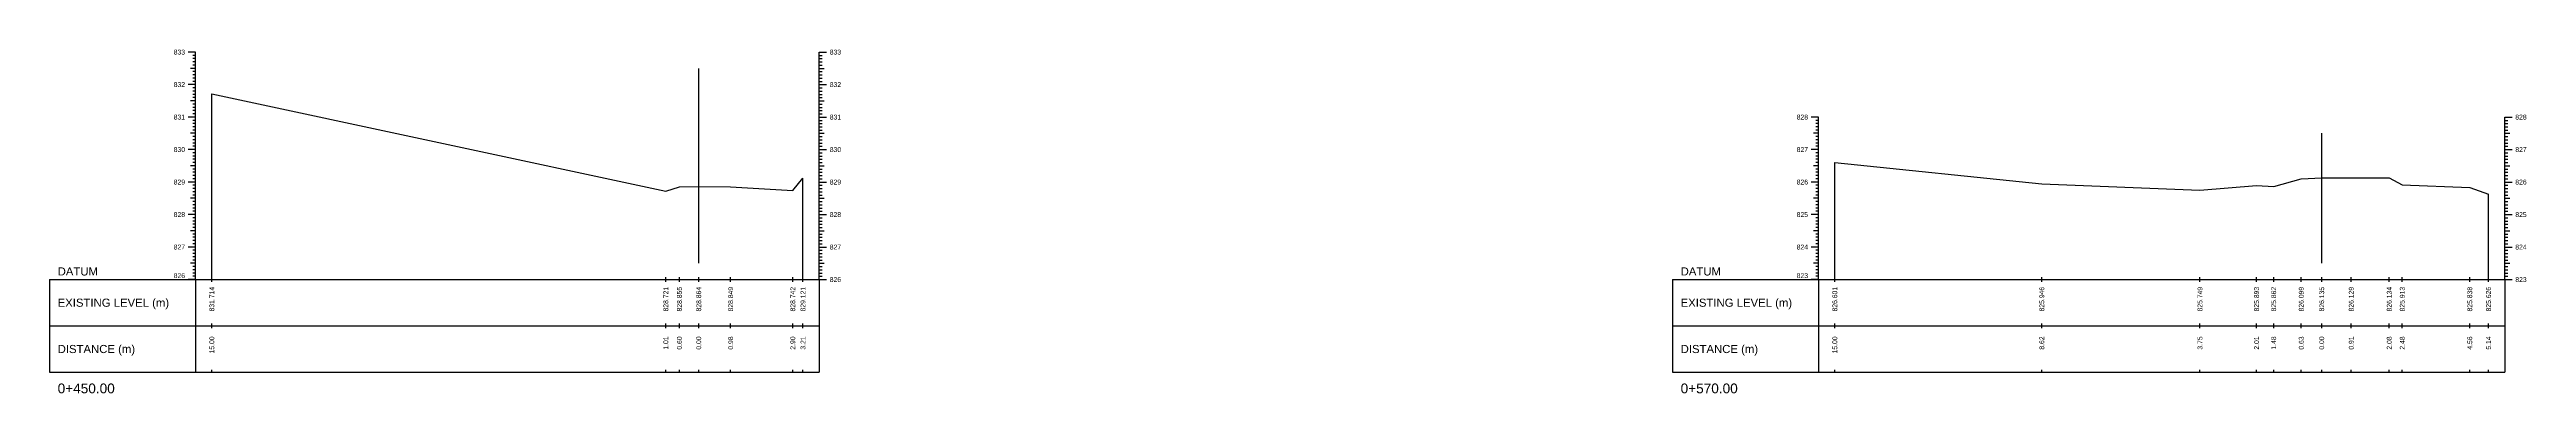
# Model space of a CAD drawing. Header units: millimetres. Extents: x 2757 to 35141, y 547 to 28513.
# Drawn here: x 32429 to 33192, y 25751 to 25857 of the extents above; entities that cross this region are included whole.
import ezdxf
from ezdxf.enums import TextEntityAlignment as Align

# ---------------------------------------------------------------- set-up
doc = ezdxf.new("R2010")
doc.units = ezdxf.units.MM
for name, color, linetype in [('CL', 4, 'Continuous'), ('CS_Drawing', 7, 'Continuous'), ('GL', 3, 'Continuous')]:
    doc.layers.add(name, color=color, linetype=linetype)
doc.styles.get("Standard").update_dxf_attribs({"font": 'arial.ttf'})

msp = doc.modelspace()

# ---------------------------------------------------------------- linework, layer by layer
at = {"layer": 'CL', "ltscale": 10}
for p, q in [((32629.35008, 25790.79126), (32629.35008, 25850.79126)), ((33129.35008, 25790.79126), (33129.35008, 25830.79126))]:
    msp.add_line(p, q, dxfattribs=at)
at = {"layer": 'CS_Drawing'}
for p, q in [((32474.35008, 25855.79126), (32472.10008, 25855.79126)), ((32474.35008, 25855.79126), (32472.77508, 25855.79126)), ((32474.35008, 25855.79126), (32473.45008, 25855.79126)), ((32474.35008, 25854.79126), (32473.45008, 25854.79126)), ((32474.35008, 25853.79126), (32473.45008, 25853.79126)), ((32474.35008, 25785.79126), (32474.35008, 25855.79126)), ((32666.46953, 25855.79126), (32668.71953, 25855.79126)), ((32666.46953, 25855.79126), (32668.04453, 25855.79126)), ((32666.46953, 25855.79126), (32667.36953, 25855.79126)), ((32666.46953, 25785.79126), (32666.46953, 25855.79126)), ((32666.46953, 25854.79126), (32667.36953, 25854.79126)), ((32666.46953, 25853.79126), (32667.36953, 25853.79126)), ((32474.35008, 25845.79126), (32472.10008, 25845.79126)), ((32474.35008, 25850.79126), (32472.77508, 25850.79126)), ((32474.35008, 25845.79126), (32472.77508, 25845.79126)), ((32474.35008, 25852.79126), (32473.45008, 25852.79126)), ((32474.35008, 25851.79126), (32473.45008, 25851.79126)), ((32474.35008, 25850.79126), (32473.45008, 25850.79126)), ((32474.35008, 25849.79126), (32473.45008, 25849.79126)), ((32474.35008, 25848.79126), (32473.45008, 25848.79126)), ((32474.35008, 25847.79126), (32473.45008, 25847.79126)), ((32474.35008, 25846.79126), (32473.45008, 25846.79126)), ((32474.35008, 25845.79126), (32473.45008, 25845.79126)), ((32666.46953, 25852.79126), (32667.36953, 25852.79126)), ((32666.46953, 25851.79126), (32667.36953, 25851.79126)), ((32666.46953, 25850.79126), (32668.04453, 25850.79126)), ((32666.46953, 25850.79126), (32667.36953, 25850.79126)), ((32666.46953, 25849.79126), (32667.36953, 25849.79126)), ((32666.46953, 25848.79126), (32667.36953, 25848.79126)), ((32666.46953, 25847.79126), (32667.36953, 25847.79126)), ((32666.46953, 25846.79126), (32667.36953, 25846.79126)), ((32666.46953, 25845.79126), (32668.71953, 25845.79126)), ((32666.46953, 25845.79126), (32668.04453, 25845.79126)), ((32666.46953, 25845.79126), (32667.36953, 25845.79126)), ((32474.35008, 25840.79126), (32472.77508, 25840.79126)), ((32474.35008, 25844.79126), (32473.45008, 25844.79126)), ((32474.35008, 25843.79126), (32473.45008, 25843.79126)), ((32474.35008, 25842.79126), (32473.45008, 25842.79126)), ((32474.35008, 25841.79126), (32473.45008, 25841.79126)), ((32474.35008, 25840.79126), (32473.45008, 25840.79126)), ((32474.35008, 25839.79126), (32473.45008, 25839.79126)), ((32474.35008, 25838.79126), (32473.45008, 25838.79126)), ((32474.35008, 25837.79126), (32473.45008, 25837.79126)), ((32479.35008, 25785.79126), (32479.35008, 25842.93126)), ((32666.46953, 25844.79126), (32667.36953, 25844.79126)), ((32666.46953, 25843.79126), (32667.36953, 25843.79126)), ((32666.46953, 25842.79126), (32667.36953, 25842.79126)), ((32666.46953, 25841.79126), (32667.36953, 25841.79126)), ((32666.46953, 25840.79126), (32668.04453, 25840.79126)), ((32666.46953, 25840.79126), (32667.36953, 25840.79126)), ((32666.46953, 25839.79126), (32667.36953, 25839.79126)), ((32666.46953, 25838.79126), (32667.36953, 25838.79126)), ((32666.46953, 25837.79126), (32667.36953, 25837.79126)), ((32474.35008, 25835.79126), (32472.10008, 25835.79126)), ((32474.35008, 25835.79126), (32472.77508, 25835.79126)), ((32474.35008, 25830.79126), (32472.77508, 25830.79126)), ((32474.35008, 25836.79126), (32473.45008, 25836.79126)), ((32474.35008, 25835.79126), (32473.45008, 25835.79126)), ((32474.35008, 25834.79126), (32473.45008, 25834.79126)), ((32474.35008, 25833.79126), (32473.45008, 25833.79126)), ((32474.35008, 25832.79126), (32473.45008, 25832.79126)), ((32474.35008, 25831.79126), (32473.45008, 25831.79126)), ((32474.35008, 25830.79126), (32473.45008, 25830.79126)), ((32666.46953, 25836.79126), (32667.36953, 25836.79126)), ((32666.46953, 25835.79126), (32668.71953, 25835.79126)), ((32666.46953, 25835.79126), (32668.04453, 25835.79126)), ((32666.46953, 25835.79126), (32667.36953, 25835.79126)), ((32666.46953, 25834.79126), (32667.36953, 25834.79126)), ((32666.46953, 25833.79126), (32667.36953, 25833.79126)), ((32666.46953, 25832.79126), (32667.36953, 25832.79126)), ((32666.46953, 25831.79126), (32667.36953, 25831.79126)), ((32666.46953, 25830.79126), (32668.04453, 25830.79126)), ((32666.46953, 25830.79126), (32667.36953, 25830.79126)), ((32974.35008, 25835.79126), (32972.10008, 25835.79126)), ((32974.35008, 25835.79126), (32972.77508, 25835.79126)), ((32974.35008, 25830.79126), (32972.77508, 25830.79126)), ((32974.35008, 25835.79126), (32973.45008, 25835.79126)), ((32974.35008, 25834.79126), (32973.45008, 25834.79126)), ((32974.35008, 25833.79126), (32973.45008, 25833.79126)), ((32974.35008, 25832.79126), (32973.45008, 25832.79126)), ((32974.35008, 25831.79126), (32973.45008, 25831.79126)), ((32974.35008, 25830.79126), (32973.45008, 25830.79126)), ((32974.35008, 25785.79126), (32974.35008, 25835.79126)), ((33185.74227, 25835.79126), (33187.99227, 25835.79126)), ((33185.74227, 25835.79126), (33187.31727, 25835.79126)), ((33185.74227, 25835.79126), (33186.64227, 25835.79126)), ((33185.74227, 25785.79126), (33185.74227, 25835.79126)), ((33185.74227, 25834.79126), (33186.64227, 25834.79126)), ((33185.74227, 25833.79126), (33186.64227, 25833.79126)), ((33185.74227, 25832.79126), (33186.64227, 25832.79126)), ((33185.74227, 25831.79126), (33186.64227, 25831.79126)), ((33185.74227, 25830.79126), (33187.31727, 25830.79126)), ((33185.74227, 25830.79126), (33186.64227, 25830.79126)), ((32474.35008, 25825.79126), (32472.10008, 25825.79126)), ((32474.35008, 25825.79126), (32472.77508, 25825.79126)), ((32474.35008, 25829.79126), (32473.45008, 25829.79126)), ((32474.35008, 25828.79126), (32473.45008, 25828.79126)), ((32474.35008, 25827.79126), (32473.45008, 25827.79126)), ((32474.35008, 25826.79126), (32473.45008, 25826.79126)), ((32474.35008, 25825.79126), (32473.45008, 25825.79126)), ((32474.35008, 25824.79126), (32473.45008, 25824.79126)), ((32474.35008, 25823.79126), (32473.45008, 25823.79126)), ((32474.35008, 25822.79126), (32473.45008, 25822.79126)), ((32666.46953, 25829.79126), (32667.36953, 25829.79126)), ((32666.46953, 25828.79126), (32667.36953, 25828.79126)), ((32666.46953, 25827.79126), (32667.36953, 25827.79126)), ((32666.46953, 25826.79126), (32667.36953, 25826.79126)), ((32666.46953, 25825.79126), (32668.71953, 25825.79126)), ((32666.46953, 25825.79126), (32668.04453, 25825.79126)), ((32666.46953, 25825.79126), (32667.36953, 25825.79126)), ((32666.46953, 25824.79126), (32667.36953, 25824.79126)), ((32666.46953, 25823.79126), (32667.36953, 25823.79126)), ((32666.46953, 25822.79126), (32667.36953, 25822.79126)), ((32974.35008, 25825.79126), (32972.10008, 25825.79126)), ((32974.35008, 25825.79126), (32972.77508, 25825.79126)), ((32974.35008, 25829.79126), (32973.45008, 25829.79126)), ((32974.35008, 25828.79126), (32973.45008, 25828.79126)), ((32974.35008, 25827.79126), (32973.45008, 25827.79126)), ((32974.35008, 25826.79126), (32973.45008, 25826.79126)), ((32974.35008, 25825.79126), (32973.45008, 25825.79126)), ((32974.35008, 25824.79126), (32973.45008, 25824.79126)), ((32974.35008, 25823.79126), (32973.45008, 25823.79126)), ((32974.35008, 25822.79126), (32973.45008, 25822.79126)), ((33185.74227, 25829.79126), (33186.64227, 25829.79126)), ((33185.74227, 25828.79126), (33186.64227, 25828.79126)), ((33185.74227, 25827.79126), (33186.64227, 25827.79126)), ((33185.74227, 25826.79126), (33186.64227, 25826.79126)), ((33185.74227, 25825.79126), (33187.99227, 25825.79126)), ((33185.74227, 25825.79126), (33187.31727, 25825.79126)), ((33185.74227, 25825.79126), (33186.64227, 25825.79126)), ((33185.74227, 25824.79126), (33186.64227, 25824.79126)), ((33185.74227, 25823.79126), (33186.64227, 25823.79126)), ((33185.74227, 25822.79126), (33186.64227, 25822.79126)), ((32474.35008, 25815.79126), (32472.10008, 25815.79126)), ((32474.35008, 25820.79126), (32472.77508, 25820.79126)), ((32474.35008, 25815.79126), (32472.77508, 25815.79126)), ((32474.35008, 25821.79126), (32473.45008, 25821.79126)), ((32474.35008, 25820.79126), (32473.45008, 25820.79126)), ((32474.35008, 25819.79126), (32473.45008, 25819.79126)), ((32474.35008, 25818.79126), (32473.45008, 25818.79126)), ((32474.35008, 25817.79126), (32473.45008, 25817.79126)), ((32474.35008, 25816.79126), (32473.45008, 25816.79126)), ((32474.35008, 25815.79126), (32473.45008, 25815.79126)), ((32661.46953, 25785.79126), (32661.46953, 25817.00126)), ((32666.46953, 25821.79126), (32667.36953, 25821.79126)), ((32666.46953, 25820.79126), (32668.04453, 25820.79126)), ((32666.46953, 25820.79126), (32667.36953, 25820.79126)), ((32666.46953, 25819.79126), (32667.36953, 25819.79126)), ((32666.46953, 25818.79126), (32667.36953, 25818.79126)), ((32666.46953, 25817.79126), (32667.36953, 25817.79126)), ((32666.46953, 25816.79126), (32667.36953, 25816.79126)), ((32666.46953, 25815.79126), (32668.71953, 25815.79126)), ((32666.46953, 25815.79126), (32668.04453, 25815.79126)), ((32666.46953, 25815.79126), (32667.36953, 25815.79126)), ((32974.35008, 25815.79126), (32972.10008, 25815.79126)), ((32974.35008, 25820.79126), (32972.77508, 25820.79126)), ((32974.35008, 25815.79126), (32972.77508, 25815.79126)), ((32974.35008, 25821.79126), (32973.45008, 25821.79126)), ((32974.35008, 25820.79126), (32973.45008, 25820.79126)), ((32974.35008, 25819.79126), (32973.45008, 25819.79126)), ((32974.35008, 25818.79126), (32973.45008, 25818.79126)), ((32974.35008, 25817.79126), (32973.45008, 25817.79126)), ((32974.35008, 25816.79126), (32973.45008, 25816.79126)), ((32974.35008, 25815.79126), (32973.45008, 25815.79126)), ((32979.35008, 25785.79126), (32979.35008, 25821.80126)), ((33185.74227, 25821.79126), (33186.64227, 25821.79126)), ((33185.74227, 25820.79126), (33187.31727, 25820.79126)), ((33185.74227, 25820.79126), (33186.64227, 25820.79126)), ((33185.74227, 25819.79126), (33186.64227, 25819.79126)), ((33185.74227, 25818.79126), (33186.64227, 25818.79126)), ((33185.74227, 25817.79126), (33186.64227, 25817.79126)), ((33185.74227, 25816.79126), (33186.64227, 25816.79126)), ((33185.74227, 25815.79126), (33187.99227, 25815.79126)), ((33185.74227, 25815.79126), (33187.31727, 25815.79126)), ((33185.74227, 25815.79126), (33186.64227, 25815.79126)), ((32474.35008, 25810.79126), (32472.77508, 25810.79126)), ((32474.35008, 25814.79126), (32473.45008, 25814.79126)), ((32474.35008, 25813.79126), (32473.45008, 25813.79126)), ((32474.35008, 25812.79126), (32473.45008, 25812.79126)), ((32474.35008, 25811.79126), (32473.45008, 25811.79126)), ((32474.35008, 25810.79126), (32473.45008, 25810.79126)), ((32474.35008, 25809.79126), (32473.45008, 25809.79126)), ((32474.35008, 25808.79126), (32473.45008, 25808.79126)), ((32474.35008, 25807.79126), (32473.45008, 25807.79126)), ((32666.46953, 25814.79126), (32667.36953, 25814.79126)), ((32666.46953, 25813.79126), (32667.36953, 25813.79126)), ((32666.46953, 25812.79126), (32667.36953, 25812.79126)), ((32666.46953, 25811.79126), (32667.36953, 25811.79126)), ((32666.46953, 25810.79126), (32668.04453, 25810.79126)), ((32666.46953, 25810.79126), (32667.36953, 25810.79126)), ((32666.46953, 25809.79126), (32667.36953, 25809.79126)), ((32666.46953, 25808.79126), (32667.36953, 25808.79126)), ((32666.46953, 25807.79126), (32667.36953, 25807.79126)), ((32974.35008, 25810.79126), (32972.77508, 25810.79126)), ((32974.35008, 25814.79126), (32973.45008, 25814.79126)), ((32974.35008, 25813.79126), (32973.45008, 25813.79126)), ((32974.35008, 25812.79126), (32973.45008, 25812.79126)), ((32974.35008, 25811.79126), (32973.45008, 25811.79126)), ((32974.35008, 25810.79126), (32973.45008, 25810.79126)), ((32974.35008, 25809.79126), (32973.45008, 25809.79126)), ((32974.35008, 25808.79126), (32973.45008, 25808.79126)), ((32974.35008, 25807.79126), (32973.45008, 25807.79126)), ((33180.74227, 25785.79126), (33180.74227, 25812.05126)), ((33185.74227, 25814.79126), (33186.64227, 25814.79126)), ((33185.74227, 25813.79126), (33186.64227, 25813.79126)), ((33185.74227, 25812.79126), (33186.64227, 25812.79126)), ((33185.74227, 25811.79126), (33186.64227, 25811.79126)), ((33185.74227, 25810.79126), (33187.31727, 25810.79126)), ((33185.74227, 25810.79126), (33186.64227, 25810.79126)), ((33185.74227, 25809.79126), (33186.64227, 25809.79126)), ((33185.74227, 25808.79126), (33186.64227, 25808.79126)), ((33185.74227, 25807.79126), (33186.64227, 25807.79126)), ((32474.35008, 25805.79126), (32472.10008, 25805.79126)), ((32474.35008, 25805.79126), (32472.77508, 25805.79126)), ((32474.35008, 25800.79126), (32472.77508, 25800.79126)), ((32474.35008, 25806.79126), (32473.45008, 25806.79126)), ((32474.35008, 25805.79126), (32473.45008, 25805.79126)), ((32474.35008, 25804.79126), (32473.45008, 25804.79126)), ((32474.35008, 25803.79126), (32473.45008, 25803.79126)), ((32474.35008, 25802.79126), (32473.45008, 25802.79126)), ((32474.35008, 25801.79126), (32473.45008, 25801.79126)), ((32474.35008, 25800.79126), (32473.45008, 25800.79126)), ((32474.35008, 25799.79126), (32473.45008, 25799.79126)), ((32666.46953, 25806.79126), (32667.36953, 25806.79126)), ((32666.46953, 25805.79126), (32668.71953, 25805.79126)), ((32666.46953, 25805.79126), (32668.04453, 25805.79126)), ((32666.46953, 25805.79126), (32667.36953, 25805.79126)), ((32666.46953, 25804.79126), (32667.36953, 25804.79126)), ((32666.46953, 25803.79126), (32667.36953, 25803.79126)), ((32666.46953, 25802.79126), (32667.36953, 25802.79126)), ((32666.46953, 25801.79126), (32667.36953, 25801.79126)), ((32666.46953, 25800.79126), (32668.04453, 25800.79126)), ((32666.46953, 25800.79126), (32667.36953, 25800.79126)), ((32666.46953, 25799.79126), (32667.36953, 25799.79126)), ((32974.35008, 25805.79126), (32972.10008, 25805.79126)), ((32974.35008, 25805.79126), (32972.77508, 25805.79126)), ((32974.35008, 25800.79126), (32972.77508, 25800.79126)), ((32974.35008, 25806.79126), (32973.45008, 25806.79126)), ((32974.35008, 25805.79126), (32973.45008, 25805.79126)), ((32974.35008, 25804.79126), (32973.45008, 25804.79126)), ((32974.35008, 25803.79126), (32973.45008, 25803.79126)), ((32974.35008, 25802.79126), (32973.45008, 25802.79126)), ((32974.35008, 25801.79126), (32973.45008, 25801.79126)), ((32974.35008, 25800.79126), (32973.45008, 25800.79126)), ((32974.35008, 25799.79126), (32973.45008, 25799.79126)), ((33185.74227, 25806.79126), (33186.64227, 25806.79126)), ((33185.74227, 25805.79126), (33187.99227, 25805.79126)), ((33185.74227, 25805.79126), (33187.31727, 25805.79126)), ((33185.74227, 25805.79126), (33186.64227, 25805.79126)), ((33185.74227, 25804.79126), (33186.64227, 25804.79126)), ((33185.74227, 25803.79126), (33186.64227, 25803.79126)), ((33185.74227, 25802.79126), (33186.64227, 25802.79126)), ((33185.74227, 25801.79126), (33186.64227, 25801.79126)), ((33185.74227, 25800.79126), (33187.31727, 25800.79126)), ((33185.74227, 25800.79126), (33186.64227, 25800.79126)), ((33185.74227, 25799.79126), (33186.64227, 25799.79126)), ((32474.35008, 25795.79126), (32472.10008, 25795.79126)), ((32474.35008, 25795.79126), (32472.77508, 25795.79126)), ((32474.35008, 25798.79126), (32473.45008, 25798.79126)), ((32474.35008, 25797.79126), (32473.45008, 25797.79126)), ((32474.35008, 25796.79126), (32473.45008, 25796.79126)), ((32474.35008, 25795.79126), (32473.45008, 25795.79126)), ((32474.35008, 25794.79126), (32473.45008, 25794.79126)), ((32474.35008, 25793.79126), (32473.45008, 25793.79126)), ((32474.35008, 25792.79126), (32473.45008, 25792.79126)), ((32666.46953, 25798.79126), (32667.36953, 25798.79126)), ((32666.46953, 25797.79126), (32667.36953, 25797.79126)), ((32666.46953, 25796.79126), (32667.36953, 25796.79126)), ((32666.46953, 25795.79126), (32668.71953, 25795.79126)), ((32666.46953, 25795.79126), (32668.04453, 25795.79126)), ((32666.46953, 25795.79126), (32667.36953, 25795.79126)), ((32666.46953, 25794.79126), (32667.36953, 25794.79126)), ((32666.46953, 25793.79126), (32667.36953, 25793.79126)), ((32666.46953, 25792.79126), (32667.36953, 25792.79126)), ((32974.35008, 25795.79126), (32972.10008, 25795.79126)), ((32974.35008, 25795.79126), (32972.77508, 25795.79126)), ((32974.35008, 25798.79126), (32973.45008, 25798.79126)), ((32974.35008, 25797.79126), (32973.45008, 25797.79126)), ((32974.35008, 25796.79126), (32973.45008, 25796.79126)), ((32974.35008, 25795.79126), (32973.45008, 25795.79126)), ((32974.35008, 25794.79126), (32973.45008, 25794.79126)), ((32974.35008, 25793.79126), (32973.45008, 25793.79126)), ((32974.35008, 25792.79126), (32973.45008, 25792.79126)), ((33185.74227, 25798.79126), (33186.64227, 25798.79126)), ((33185.74227, 25797.79126), (33186.64227, 25797.79126)), ((33185.74227, 25796.79126), (33186.64227, 25796.79126)), ((33185.74227, 25795.79126), (33187.99227, 25795.79126)), ((33185.74227, 25795.79126), (33187.31727, 25795.79126)), ((33185.74227, 25795.79126), (33186.64227, 25795.79126)), ((33185.74227, 25794.79126), (33186.64227, 25794.79126)), ((33185.74227, 25793.79126), (33186.64227, 25793.79126)), ((33185.74227, 25792.79126), (33186.64227, 25792.79126)), ((32429.35008, 25785.79126), (32474.35008, 25785.79126)), ((32429.35008, 25785.79126), (32429.35008, 25757.29126)), ((32474.35008, 25785.79126), (32472.10008, 25785.79126)), ((32474.35008, 25790.79126), (32472.77508, 25790.79126)), ((32474.35008, 25785.79126), (32472.77508, 25785.79126)), ((32474.35008, 25791.79126), (32473.45008, 25791.79126)), ((32474.35008, 25790.79126), (32473.45008, 25790.79126)), ((32474.35008, 25789.79126), (32473.45008, 25789.79126)), ((32474.35008, 25788.79126), (32473.45008, 25788.79126)), ((32474.35008, 25787.79126), (32473.45008, 25787.79126)), ((32474.35008, 25786.79126), (32473.45008, 25786.79126)), ((32474.35008, 25785.79126), (32473.45008, 25785.79126)), ((32474.35008, 25785.79126), (32666.46953, 25785.79126)), ((32474.35008, 25785.79126), (32474.35008, 25757.29126)), ((32479.35008, 25785.04126), (32479.35008, 25786.54126)), ((32619.21593, 25785.04126), (32619.21593, 25786.54126)), ((32623.39778, 25785.04126), (32623.39778, 25786.54126)), ((32629.35008, 25785.04126), (32629.35008, 25786.54126)), ((32639.1806, 25785.04126), (32639.1806, 25786.54126)), ((32658.32467, 25785.04126), (32658.32467, 25786.54126)), ((32661.46953, 25785.04126), (32661.46953, 25786.54126)), ((32666.46953, 25791.79126), (32667.36953, 25791.79126)), ((32666.46953, 25790.79126), (32668.04453, 25790.79126)), ((32666.46953, 25790.79126), (32667.36953, 25790.79126)), ((32666.46953, 25789.79126), (32667.36953, 25789.79126)), ((32666.46953, 25788.79126), (32667.36953, 25788.79126)), ((32666.46953, 25787.79126), (32667.36953, 25787.79126)), ((32666.46953, 25786.79126), (32667.36953, 25786.79126)), ((32666.46953, 25785.79126), (32668.71953, 25785.79126)), ((32666.46953, 25785.79126), (32668.04453, 25785.79126)), ((32666.46953, 25785.79126), (32667.36953, 25785.79126)), ((32666.46953, 25785.79126), (32666.46953, 25757.29126)), ((32929.35008, 25785.79126), (32974.35008, 25785.79126)), ((32929.35008, 25785.79126), (32929.35008, 25757.29126)), ((32974.35008, 25785.79126), (32972.10008, 25785.79126)), ((32974.35008, 25790.79126), (32972.77508, 25790.79126)), ((32974.35008, 25785.79126), (32972.77508, 25785.79126)), ((32974.35008, 25791.79126), (32973.45008, 25791.79126)), ((32974.35008, 25790.79126), (32973.45008, 25790.79126)), ((32974.35008, 25789.79126), (32973.45008, 25789.79126)), ((32974.35008, 25788.79126), (32973.45008, 25788.79126)), ((32974.35008, 25787.79126), (32973.45008, 25787.79126)), ((32974.35008, 25786.79126), (32973.45008, 25786.79126)), ((32974.35008, 25785.79126), (32973.45008, 25785.79126)), ((32974.35008, 25785.79126), (33185.74227, 25785.79126)), ((32974.35008, 25785.79126), (32974.35008, 25757.29126)), ((32979.35008, 25785.04126), (32979.35008, 25786.54126)), ((33043.11972, 25785.04126), (33043.11972, 25786.54126)), ((33091.84956, 25785.04126), (33091.84956, 25786.54126)), ((33109.27377, 25785.04126), (33109.27377, 25786.54126)), ((33114.55204, 25785.04126), (33114.55204, 25786.54126)), ((33123.04813, 25785.04126), (33123.04813, 25786.54126)), ((33129.35008, 25785.04126), (33129.35008, 25786.54126)), ((33138.45065, 25785.04126), (33138.45065, 25786.54126)), ((33150.15725, 25785.04126), (33150.15725, 25786.54126)), ((33154.16778, 25785.04126), (33154.16778, 25786.54126)), ((33174.96615, 25785.04126), (33174.96615, 25786.54126)), ((33180.74227, 25785.04126), (33180.74227, 25786.54126)), ((33185.74227, 25791.79126), (33186.64227, 25791.79126)), ((33185.74227, 25790.79126), (33187.31727, 25790.79126)), ((33185.74227, 25790.79126), (33186.64227, 25790.79126)), ((33185.74227, 25789.79126), (33186.64227, 25789.79126)), ((33185.74227, 25788.79126), (33186.64227, 25788.79126)), ((33185.74227, 25787.79126), (33186.64227, 25787.79126)), ((33185.74227, 25786.79126), (33186.64227, 25786.79126)), ((33185.74227, 25785.79126), (33187.99227, 25785.79126)), ((33185.74227, 25785.79126), (33187.31727, 25785.79126)), ((33185.74227, 25785.79126), (33186.64227, 25785.79126)), ((33185.74227, 25785.79126), (33185.74227, 25757.29126)), ((32429.35008, 25771.54126), (32474.35008, 25771.54126)), ((32474.35008, 25771.54126), (32666.46953, 25771.54126)), ((32474.35008, 25771.54126), (32666.46953, 25771.54126)), ((32479.35008, 25770.79126), (32479.35008, 25772.29126)), ((32619.21593, 25770.79126), (32619.21593, 25772.29126)), ((32623.39778, 25770.79126), (32623.39778, 25772.29126)), ((32629.35008, 25770.79126), (32629.35008, 25772.29126)), ((32639.1806, 25770.79126), (32639.1806, 25772.29126)), ((32658.32467, 25770.79126), (32658.32467, 25772.29126)), ((32661.46953, 25770.79126), (32661.46953, 25772.29126)), ((32929.35008, 25771.54126), (32974.35008, 25771.54126)), ((32974.35008, 25771.54126), (33185.74227, 25771.54126)), ((32974.35008, 25771.54126), (33185.74227, 25771.54126)), ((32979.35008, 25770.79126), (32979.35008, 25772.29126)), ((33043.11972, 25770.79126), (33043.11972, 25772.29126)), ((33091.84956, 25770.79126), (33091.84956, 25772.29126)), ((33109.27377, 25770.79126), (33109.27377, 25772.29126)), ((33114.55204, 25770.79126), (33114.55204, 25772.29126)), ((33123.04813, 25770.79126), (33123.04813, 25772.29126)), ((33129.35008, 25770.79126), (33129.35008, 25772.29126)), ((33138.45065, 25770.79126), (33138.45065, 25772.29126)), ((33150.15725, 25770.79126), (33150.15725, 25772.29126)), ((33154.16778, 25770.79126), (33154.16778, 25772.29126)), ((33174.96615, 25770.79126), (33174.96615, 25772.29126)), ((33180.74227, 25770.79126), (33180.74227, 25772.29126)), ((32429.35008, 25757.29126), (32474.35008, 25757.29126)), ((32474.35008, 25757.29126), (32666.46953, 25757.29126)), ((32479.35008, 25757.29126), (32479.35008, 25758.04126)), ((32619.21593, 25757.29126), (32619.21593, 25758.04126)), ((32623.39778, 25757.29126), (32623.39778, 25758.04126)), ((32629.35008, 25757.29126), (32629.35008, 25758.04126)), ((32639.1806, 25757.29126), (32639.1806, 25758.04126)), ((32658.32467, 25757.29126), (32658.32467, 25758.04126)), ((32661.46953, 25757.29126), (32661.46953, 25758.04126)), ((32929.35008, 25757.29126), (32974.35008, 25757.29126)), ((32974.35008, 25757.29126), (33185.74227, 25757.29126)), ((32979.35008, 25757.29126), (32979.35008, 25758.04126)), ((33043.11972, 25757.29126), (33043.11972, 25758.04126)), ((33091.84956, 25757.29126), (33091.84956, 25758.04126)), ((33109.27377, 25757.29126), (33109.27377, 25758.04126)), ((33114.55204, 25757.29126), (33114.55204, 25758.04126)), ((33123.04813, 25757.29126), (33123.04813, 25758.04126)), ((33129.35008, 25757.29126), (33129.35008, 25758.04126)), ((33138.45065, 25757.29126), (33138.45065, 25758.04126)), ((33150.15725, 25757.29126), (33150.15725, 25758.04126)), ((33154.16778, 25757.29126), (33154.16778, 25758.04126)), ((33174.96615, 25757.29126), (33174.96615, 25758.04126)), ((33180.74227, 25757.29126), (33180.74227, 25758.04126))]:
    msp.add_line(p, q, dxfattribs=at)
at = {"layer": 'GL'}
for points in [[(32479.35008, 25842.93126), (32619.21593, 25813.00126), (32623.39778, 25814.34126), (32629.35008, 25814.43126), (32639.1806, 25814.28126), (32658.32467, 25813.21126), (32661.46953, 25817.00126)], [(32979.35008, 25821.80126), (33043.11972, 25815.25126), (33091.84956, 25813.28126), (33109.27377, 25814.72126), (33114.55204, 25814.41126), (33123.04813, 25816.78126), (33129.35008, 25817.14126), (33138.45065, 25817.08126), (33150.15725, 25817.13126), (33154.16778, 25814.92126), (33174.96615, 25814.17126), (33180.74227, 25812.05126)]]:
    msp.add_lwpolyline(points, dxfattribs=at)

# ---------------------------------------------------------------- texts
at = {"layer": 'CS_Drawing'}
for s, p in [('833', (32471.10008, 25855.79126)), ('832', (32471.10008, 25845.79126)), ('831', (32471.10008, 25835.79126)), ('828', (32971.10008, 25835.79126)), ('830', (32471.10008, 25825.79126)), ('827', (32971.10008, 25825.79126)), ('829', (32471.10008, 25815.79126)), ('826', (32971.10008, 25815.79126)), ('828', (32471.10008, 25805.79126)), ('825', (32971.10008, 25805.79126)), ('827', (32471.10008, 25795.79126)), ('824', (32971.10008, 25795.79126))]:
    msp.add_text(s, height=1.5, dxfattribs=at).set_placement(p, align=Align.MIDDLE_RIGHT)
for s, height, p in [('833', 1.5, (32669.71953, 25855.79126)), ('832', 1.5, (32669.71953, 25845.79126)), ('831', 1.5, (32669.71953, 25835.79126)), ('828', 1.5, (33188.99227, 25835.79126)), ('830', 1.5, (32669.71953, 25825.79126)), ('827', 1.5, (33188.99227, 25825.79126)), ('829', 1.5, (32669.71953, 25815.79126)), ('826', 1.5, (33188.99227, 25815.79126)), ('828', 1.5, (32669.71953, 25805.79126)), ('825', 1.5, (33188.99227, 25805.79126)), ('827', 1.5, (32669.71953, 25795.79126)), ('824', 1.5, (33188.99227, 25795.79126)), ('DATUM', 2.5, (32431.85008, 25788.29126)), ('826', 1.5, (32669.71953, 25785.79126)), ('826', 1.5, (32669.71953, 25785.79126)), ('DATUM', 2.5, (32931.85008, 25788.29126)), ('823', 1.5, (33188.99227, 25785.79126)), ('823', 1.5, (33188.99227, 25785.79126)), ('EXISTING LEVEL (m)', 2.5, (32431.85008, 25778.66626)), ('EXISTING LEVEL (m)', 2.5, (32931.85008, 25778.66626)), ('DISTANCE (m)', 2.5, (32431.85008, 25764.41626)), ('DISTANCE (m)', 2.5, (32931.85008, 25764.41626)), ('0+450.00', 3, (32431.85008, 25752.29126)), ('0+570.00', 3, (32931.85008, 25752.29126))]:
    msp.add_text(s, height=height, dxfattribs=at).set_placement(p, align=Align.MIDDLE_LEFT)
for s, p in [('826', (32471.10008, 25786.24126)), ('823', (32971.10008, 25786.24126))]:
    msp.add_text(s, height=1.5, dxfattribs=at).set_placement(p, align=Align.RIGHT)
for s, p in [('831.714', (32479.35008, 25783.54126)), ('828.721', (32619.21593, 25783.54126)), ('828.855', (32623.39778, 25783.54126)), ('828.864', (32629.35008, 25783.54126)), ('828.849', (32639.1806, 25783.54126)), ('828.742', (32658.32467, 25783.54126)), ('829.121', (32661.46953, 25783.54126)), ('826.601', (32979.35008, 25783.54126)), ('825.946', (33043.11972, 25783.54126)), ('825.749', (33091.84956, 25783.54126)), ('825.893', (33109.27377, 25783.54126)), ('825.862', (33114.55204, 25783.54126)), ('826.099', (33123.04813, 25783.54126)), ('826.135', (33129.35008, 25783.54126)), ('826.129', (33138.45065, 25783.54126)), ('826.134', (33150.15725, 25783.54126)), ('825.913', (33154.16778, 25783.54126)), ('825.838', (33174.96615, 25783.54126)), ('825.626', (33180.74227, 25783.54126)), ('15.00', (32479.35008, 25768.29126)), ('1.01', (32619.21593, 25768.29126)), ('0.60', (32623.39778, 25768.29126)), ('0.00', (32629.35008, 25768.29126)), ('0.98', (32639.1806, 25768.29126)), ('2.90', (32658.32467, 25768.29126)), ('3.21', (32661.46953, 25768.29126)), ('15.00', (32979.35008, 25768.29126)), ('8.62', (33043.11972, 25768.29126)), ('3.75', (33091.84956, 25768.29126)), ('2.01', (33109.27377, 25768.29126)), ('1.48', (33114.55204, 25768.29126)), ('0.63', (33123.04813, 25768.29126)), ('0.00', (33129.35008, 25768.29126)), ('0.91', (33138.45065, 25768.29126)), ('2.08', (33150.15725, 25768.29126)), ('2.48', (33154.16778, 25768.29126)), ('4.56', (33174.96615, 25768.29126)), ('5.14', (33180.74227, 25768.29126))]:
    msp.add_text(s, height=1.5, rotation=90, dxfattribs=at).set_placement(p, align=Align.MIDDLE_RIGHT)

doc.saveas('drawing.dxf')
